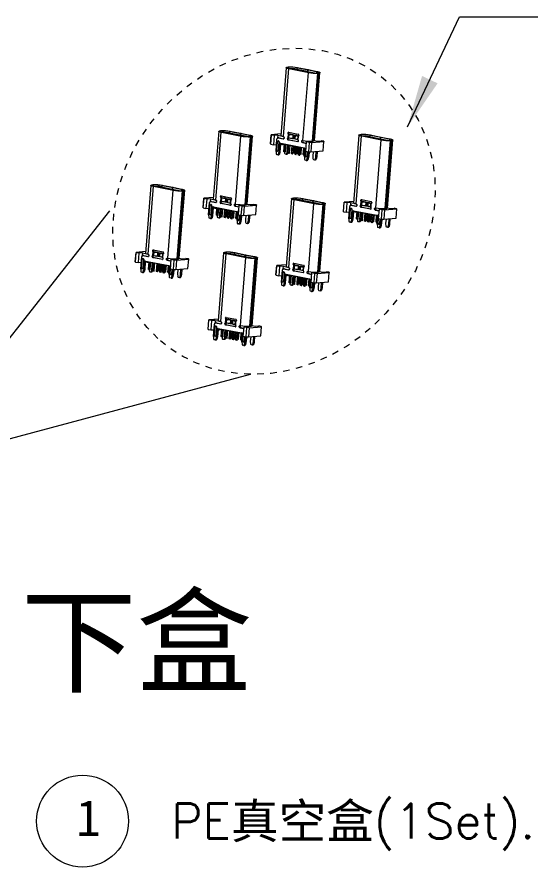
# Model space of a CAD drawing. Extents: x 2510 to 2660, y 706 to 761.
# Drawn here: x 2595.77 to 2603.73, y 738.55 to 751.54 of the extents above; entities that cross this region are included whole.
import ezdxf

# ---------------------------------------------------------------- set-up
doc = ezdxf.new("R2010")
doc.units = 0
doc.header["$MEASUREMENT"] = 0
doc.linetypes.add('HIDDEN', pattern=[0.2, 0.1, -0.1])
doc.layers.get('0').update_dxf_attribs({"linetype": 'CONTINUOUS', "lineweight": 20})
doc.layers.add('DIM', color=3, linetype='CONTINUOUS', lineweight=9)
doc.styles.add('ROMANS', font='ROMANS.SHX', dxfattribs={"bigfont": 'gbcbig.shx'})
doc.styles.get("Standard").update_dxf_attribs({"font": 'simplex.shx', "bigfont": 'gbcbig.shx'})
doc.styles.add('宋体', font='')
doc.styles.add('細', font='')
doc.styles.get('宋体').set_extended_font_data('SimSun')
doc.styles.get('細').set_extended_font_data('NSimSun')
doc.dimstyles.new('汉博电子', dxfattribs={"dimtxt": 0.5, "dimasz": 0.8, "dimexe": 0.12, "dimexo": 0.19, "dimgap": 0.15, "dimtad": 1, "dimzin": 1, "dimdsep": 46, "dimtxsty": 'ROMANS', "dimcen": 2.13, "dimclrd": 3, "dimclre": 3, "dimclrt": 2, "dimazin": 2, "dimtfac": 1, "dimtmove": 0, "dimatfit": 3, "dimfxl": 1, "dimlwd": 13, "dimlwe": 13, "dimarcsym": 0})

# ---------------------------------------------------------------- blocks, each defined once
blk = doc.blocks.new('0.6')
at = {"color": 7, "linetype": 'Continuous', "lineweight": 15}
for p, q in [((42.81, 86), (41.6, 70.79)), ((43.32, 85.81), (42.12, 70.6)), ((43.17, 86.11), (43.28, 86.11)), ((43.39, 86.09), (43.29, 86.08)), ((47.78, 84.93), (43.32, 85.81)), ((43.42, 85.82), (47.88, 84.94)), ((45.29, 85.96), (45.17, 85.66)), ((45.17, 85.66), (47.58, 85.19)), ((47.71, 85.49), (45.29, 85.96)), ((45.39, 85.97), (47.8, 85.5)), ((46.58, 69.72), (47.78, 84.93)), ((47.57, 85), (47.58, 85.19)), ((47.58, 85.19), (47.71, 85.49)), ((47.59, 85.18), (47.58, 85)), ((47.71, 85.49), (47.59, 85.18)), ((47.59, 85.18), (49.55, 84.8)), ((47.81, 85.5), (47.71, 85.49)), ((47.71, 85.49), (47.8, 85.5)), ((49.75, 85.09), (47.71, 85.49)), ((47.8, 85.5), (47.8, 85.5)), ((47.81, 85.5), (49.85, 85.1)), ((48.69, 69.58), (49.89, 84.79)), ((50, 84.8), (48.8, 69.59)), ((49.17, 69.69), (50.37, 84.9)), ((49.78, 84.81), (49.89, 84.82)), ((50, 84.8), (49.89, 84.79)), ((39.34, 68.94), (39.5, 71.02)), ((39.37, 68.86), (39.54, 70.94)), ((41.64, 71.18), (39.5, 71.02)), ((39.54, 70.94), (39.5, 71.02)), ((40.12, 70.82), (39.54, 70.94)), ((40.12, 70.82), (39.96, 68.75)), ((40.94, 70.89), (40.12, 70.82)), ((40.94, 70.89), (40.9, 70.29)), ((40.94, 70.89), (41.63, 70.75)), ((41.17, 70.33), (40.98, 70.31)), ((42.12, 70.6), (42.19, 70.58)), ((43.18, 71.34), (43.19, 71.39)), ((43.18, 71.34), (43.38, 71.36)), ((43.19, 71.39), (43.38, 71.41)), ((43.26, 70.32), (43.33, 71.11)), ((43.52, 71.13), (43.32, 71.11)), ((43.32, 71.11), (43.33, 71.11)), ((43.35, 71.56), (45.53, 71.13)), ((43.38, 71.41), (43.38, 71.36)), ((43.44, 71.09), (43.38, 70.3)), ((43.44, 71.09), (44.23, 70.98)), ((43.52, 71.13), (43.52, 71.13)), ((44.36, 71.01), (43.57, 71.12)), ((43.64, 71.11), (43.65, 71.15)), ((43.65, 71.15), (45.61, 70.76)), ((44.23, 70.98), (44.36, 71.01)), ((44.36, 70.36), (44.4, 70.76)), ((44.49, 70.39), (44.36, 70.36)), ((44.4, 70.76), (44.52, 70.79)), ((44.52, 70.79), (44.49, 70.39)), ((44.57, 70.97), (44.51, 70.14)), ((44.8, 70.68), (44.77, 70.28)), ((45.16, 70.85), (44.91, 70.85)), ((44.92, 70.85), (45.4, 70.71)), ((45.17, 70.85), (44.92, 70.85)), ((45.04, 70.85), (45.04, 70.88)), ((45.17, 70.85), (45.16, 70.85)), ((45.61, 70.72), (45.17, 70.85)), ((45.4, 70.71), (45.34, 69.92)), ((45.49, 70.69), (45.43, 69.9)), ((45.49, 70.69), (45.5, 70.69)), ((45.61, 70.76), (45.61, 70.73)), ((45.67, 70.9), (45.67, 70.85)), ((39.34, 68.94), (39.37, 68.86)), ((39.37, 68.86), (39.96, 68.75)), ((39.96, 68.75), (40.67, 68.8)), ((40.56, 67.29), (40.77, 70.06)), ((40.75, 67.55), (40.9, 69.45)), ((41.22, 70.32), (41.02, 70.31)), ((41.02, 70.31), (42.15, 70.09)), ((41.05, 69.62), (41.04, 69.62)), ((41.2, 69.39), (41.05, 67.49)), ((41.22, 69.39), (41.07, 67.49)), ((41.2, 69.39), (41.22, 69.39)), ((41.22, 70.32), (42.27, 70.12)), ((41.36, 68.84), (41.23, 67.16)), ((41.56, 68.85), (41.36, 68.84)), ((41.56, 68.85), (41.43, 67.17)), ((42.41, 68.84), (41.55, 68.77)), ((41.97, 68.8), (41.55, 68.77)), ((41.61, 69.09), (46.84, 68.07)), ((41.97, 68.8), (41.99, 69.02)), ((41.97, 68.8), (42.41, 68.84)), ((42.28, 67.26), (42.42, 68.93)), ((42.6, 68.9), (42.47, 67.22)), ((42.57, 67.23), (42.7, 68.88)), ((42.67, 67.24), (42.8, 68.86)), ((43.04, 67.11), (43.17, 68.79)), ((43.09, 70.16), (43.29, 70.17)), ((43.09, 70.11), (43.09, 70.16)), ((43.09, 70.11), (43.28, 70.12)), ((43.22, 69.88), (43.42, 69.89)), ((45.4, 69.45), (43.22, 69.88)), ((43.36, 68.75), (43.22, 67.08)), ((43.26, 70.32), (43.26, 70.32)), ((43.29, 70.17), (43.28, 70.12)), ((43.3, 66.93), (43.44, 68.73)), ((43.38, 70.3), (44.17, 70.19)), ((43.42, 69.89), (45.51, 69.49)), ((43.63, 68.7), (43.49, 66.89)), ((45.27, 69.94), (43.58, 70.27)), ((43.58, 70.27), (43.58, 70.27)), ((44.51, 70.14), (43.58, 70.27)), ((43.58, 66.9), (43.72, 68.68)), ((44.05, 66.78), (44.19, 68.59)), ((44.23, 70.19), (44.35, 70.22)), ((44.38, 68.55), (44.24, 66.74)), ((44.34, 66.75), (44.48, 68.53)), ((44.38, 67.01), (44.5, 68.53)), ((44.83, 70.08), (44.51, 70.14)), ((44.69, 68.49), (44.57, 66.97)), ((44.66, 66.98), (44.78, 68.47)), ((44.8, 66.63), (44.94, 68.44)), ((44.86, 70.06), (45.34, 69.92)), ((45.43, 69.9), (45.44, 69.9)), ((45.57, 69.67), (45.57, 69.62)), ((46.67, 69.26), (46.47, 69.24)), ((46.47, 69.24), (47.35, 69.07)), ((46.51, 69.74), (46.58, 69.72)), ((46.67, 69.26), (47.35, 69.12)), ((47.21, 67.33), (47.37, 69.4)), ((47.37, 69.4), (48.19, 69.47)), ((47.96, 69.29), (47.37, 69.4)), ((47.51, 69.6), (48.19, 69.47)), ((47.96, 69.29), (47.79, 67.21)), ((48.52, 69.25), (47.96, 69.29)), ((48.52, 69.25), (48.36, 67.18)), ((48.52, 69.25), (51.27, 69.47)), ((48.69, 69.58), (48.8, 69.59)), ((49.17, 69.72), (49.83, 69.6)), ((49.83, 69.6), (50.65, 69.66)), ((51.23, 69.54), (50.65, 69.66)), ((51.11, 67.39), (51.27, 69.47)), ((51.23, 69.54), (51.27, 69.47)), ((40.56, 67.29), (40.58, 66.75)), ((40.96, 66.51), (40.72, 66.56)), ((40.92, 67.32), (40.93, 67.32)), ((41.07, 67.49), (41.05, 67.49)), ((41.12, 66.65), (41.23, 67.16)), ((41.32, 66.66), (41.12, 66.65)), ((41.23, 67.16), (41.43, 67.17)), ((41.43, 67.17), (41.32, 66.66)), ((42.47, 67.22), (42.28, 67.26)), ((42.31, 67.21), (42.28, 67.26)), ((42.5, 67.18), (42.31, 67.21)), ((42.44, 67.19), (42.46, 66.9)), ((42.47, 67.22), (42.5, 67.18)), ((42.5, 67.18), (42.53, 67.18)), ((42.53, 67.18), (42.57, 67.23)), ((42.6, 67.18), (42.55, 67.19)), ((42.57, 67.23), (42.6, 67.18)), ((42.59, 66.7), (42.83, 66.66)), ((42.6, 67.18), (42.63, 67.19)), ((42.63, 67.19), (42.67, 67.24)), ((42.86, 66.66), (43.06, 66.67)), ((42.99, 66.79), (43.06, 67.08)), ((43.19, 66.81), (42.99, 66.79)), ((43.22, 67.08), (43.04, 67.11)), ((43.07, 67.07), (43.04, 67.11)), ((43.25, 67.03), (43.07, 67.07)), ((43.24, 67.03), (43.19, 66.81)), ((43.22, 67.08), (43.25, 67.03)), ((43.25, 67.03), (43.29, 67.03)), ((43.29, 67.03), (43.31, 67.06)), ((43.31, 67.05), (43.3, 67.05)), ((43.49, 66.89), (43.3, 66.93)), ((43.33, 66.88), (43.3, 66.93)), ((43.51, 66.84), (43.33, 66.88)), ((43.49, 66.89), (43.51, 66.84)), ((43.51, 66.84), (43.55, 66.85)), ((43.55, 66.85), (43.58, 66.9)), ((44.24, 66.74), (44.05, 66.78)), ((44.08, 66.73), (44.05, 66.78)), ((44.27, 66.7), (44.08, 66.73)), ((44.24, 66.74), (44.27, 66.7)), ((44.27, 66.7), (44.3, 66.7)), ((44.3, 66.7), (44.34, 66.75)), ((44.38, 67.01), (44.57, 66.97)), ((44.41, 66.96), (44.38, 67.01)), ((44.59, 66.93), (44.41, 66.96)), ((44.57, 66.97), (44.59, 66.93)), ((44.59, 66.93), (44.63, 66.93)), ((44.63, 66.93), (44.66, 66.98)), ((44.99, 66.6), (44.8, 66.63)), ((44.83, 66.59), (44.8, 66.63)), ((45.02, 66.55), (44.83, 66.59)), ((45.13, 68.4), (44.99, 66.6)), ((44.99, 66.6), (45.02, 66.55)), ((45.02, 66.55), (45.05, 66.55)), ((45.05, 66.55), (45.09, 66.6)), ((45.09, 66.6), (45.23, 68.38)), ((45.13, 66.86), (45.25, 68.38)), ((45.13, 66.86), (45.32, 66.83)), ((45.16, 66.82), (45.13, 66.86)), ((45.35, 66.78), (45.16, 66.82)), ((45.44, 68.34), (45.32, 66.83)), ((45.32, 66.83), (45.35, 66.78)), ((45.35, 66.78), (45.38, 66.78)), ((45.38, 66.78), (45.42, 66.84)), ((45.42, 66.84), (45.53, 68.32)), ((45.55, 66.49), (45.7, 68.29)), ((45.88, 68.25), (45.74, 66.45)), ((45.84, 66.46), (45.98, 68.24)), ((45.88, 66.72), (46, 68.23)), ((45.88, 66.72), (46.07, 66.68)), ((45.91, 66.67), (45.88, 66.72)), ((46.1, 66.63), (45.91, 66.67)), ((46.19, 68.19), (46.07, 66.68)), ((46.07, 66.68), (46.1, 66.63)), ((46.1, 66.63), (46.13, 66.64)), ((46.13, 66.64), (46.17, 66.69)), ((46.17, 66.69), (46.28, 68.18)), ((46.63, 66.57), (46.75, 68.08)), ((46.63, 66.57), (46.81, 66.54)), ((46.66, 66.52), (46.63, 66.57)), ((46.8, 66.38), (46.93, 68.03)), ((46.91, 66.05), (47.04, 67.73)), ((47.11, 66.31), (47.26, 68.2)), ((47.21, 67.33), (47.79, 67.21)), ((47.49, 67.27), (47.41, 66.25)), ((47.5, 67.27), (47.42, 66.25)), ((47.69, 67.23), (47.58, 65.92)), ((47.88, 67.21), (47.78, 65.93)), ((47.79, 67.21), (48.36, 67.18)), ((47.91, 67.21), (47.83, 66.2)), ((47.93, 66.21), (48.01, 67.2)), ((48.36, 67.18), (51.11, 67.39)), ((48.86, 67.21), (48.78, 66.19)), ((49.46, 66.06), (49.55, 67.27)), ((49.75, 67.28), (49.65, 66.08)), ((40.99, 66.51), (41.19, 66.52)), ((45.74, 66.45), (45.55, 66.49)), ((45.58, 66.44), (45.55, 66.49)), ((45.77, 66.4), (45.58, 66.44)), ((45.74, 66.45), (45.77, 66.4)), ((45.77, 66.4), (45.8, 66.4)), ((45.8, 66.4), (45.84, 66.46)), ((46.8, 66.5), (46.66, 66.52)), ((46.8, 66.38), (46.93, 66.35)), ((46.82, 66.33), (46.8, 66.38)), ((46.93, 66.31), (46.82, 66.33)), ((46.91, 66.05), (46.93, 65.51)), ((47.31, 65.27), (47.07, 65.31)), ((47.27, 66.08), (47.29, 66.08)), ((47.34, 65.26), (47.54, 65.28)), ((47.42, 66.25), (47.41, 66.25)), ((47.47, 65.4), (47.58, 65.92)), ((47.67, 65.42), (47.47, 65.4)), ((47.58, 65.92), (47.78, 65.93)), ((47.78, 65.93), (47.67, 65.42)), ((47.8, 66.15), (47.83, 66.2)), ((47.86, 66.15), (47.81, 66.16)), ((47.83, 66.2), (47.86, 66.15)), ((47.86, 66.15), (47.9, 66.16)), ((47.9, 66.16), (47.93, 66.21)), ((48.78, 66.19), (48.81, 65.65)), ((48.94, 65.46), (49.19, 65.41)), ((49.22, 65.41), (49.41, 65.43)), ((49.35, 65.55), (49.46, 66.06)), ((49.54, 65.56), (49.35, 65.55)), ((49.46, 66.06), (49.65, 66.08)), ((49.65, 66.08), (49.54, 65.56))]:
    blk.add_line(p, q, dxfattribs=at)
at = {"color": 8, "linetype": 'Continuous', "lineweight": 15}
for p, q in [((43.29, 86.08), (43.36, 85.83)), ((43.47, 85.81), (43.39, 86.09)), ((45.17, 85.66), (45.15, 85.48)), ((49.64, 84.8), (49.75, 85.09)), ((45.5, 70.69), (45.56, 70.69)), ((42.15, 70.09), (42.23, 70.09)), ((45.4, 69.45), (45.46, 69.46))]:
    blk.add_line(p, q, dxfattribs=at)
at = {"color": 7, "linetype": 'Continuous', "lineweight": 15, "flags": 128}
for points in [[(43.32, 85.81), (43.19, 85.84), (43.08, 85.86), (42.98, 85.89), (42.91, 85.92), (42.85, 85.95), (42.82, 85.97), (42.81, 86), (42.81, 86.02), (42.85, 86.05), (42.9, 86.06), (42.97, 86.08), (43.06, 86.1), (43.17, 86.11)], [(43.29, 86.08), (43.18, 86.07), (43.09, 86.06), (43.02, 86.04), (42.98, 86.02), (42.96, 86), (42.96, 85.98), (42.98, 85.95), (43.03, 85.92), (43.1, 85.9), (43.18, 85.87), (43.29, 85.84), (43.42, 85.82)], [(49.89, 84.82), (49.99, 84.83), (50.08, 84.85), (50.15, 84.86), (50.19, 84.88), (50.21, 84.9), (50.21, 84.93), (50.19, 84.95), (50.14, 84.98), (50.08, 85.01), (49.99, 85.03), (49.88, 85.06), (49.75, 85.09)], [(49.85, 85.1), (49.98, 85.07), (50.09, 85.04), (50.19, 85.01), (50.26, 84.98), (50.32, 84.96), (50.35, 84.93), (50.37, 84.91), (50.36, 84.88), (50.33, 84.86), (50.27, 84.84), (50.2, 84.82), (50.11, 84.81), (50, 84.8)], [(41.17, 70.33), (41.17, 70.33), (41.22, 70.32)], [(42.12, 70.6), (41.99, 70.62), (41.88, 70.65), (41.78, 70.68), (41.71, 70.71), (41.65, 70.74), (41.62, 70.76), (41.6, 70.79), (41.6, 70.79)], [(42.19, 70.58), (42.25, 70.56), (42.29, 70.52), (42.33, 70.47), (42.35, 70.4), (42.36, 70.33), (42.36, 70.26), (42.34, 70.2), (42.3, 70.15), (42.26, 70.11), (42.21, 70.09), (42.15, 70.09)], [(44.8, 70.68), (44.8, 70.72), (44.81, 70.75), (44.83, 70.78), (44.84, 70.81), (44.86, 70.83), (44.88, 70.84), (44.9, 70.85), (44.92, 70.85)], [(41.2, 69.39), (41.2, 69.46), (41.18, 69.52), (41.14, 69.57), (41.1, 69.61), (41.04, 69.62), (40.99, 69.6), (40.95, 69.57), (40.92, 69.51), (40.9, 69.45)], [(41.05, 69.62), (41.06, 69.62), (41.11, 69.61), (41.16, 69.57), (41.19, 69.52), (41.21, 69.46), (41.22, 69.39)], [(46.47, 69.24), (46.42, 69.26), (46.37, 69.3), (46.33, 69.36), (46.31, 69.42), (46.3, 69.49), (46.31, 69.56), (46.33, 69.63), (46.36, 69.68), (46.4, 69.72), (46.45, 69.74), (46.51, 69.74)], [(41.05, 67.49), (41.04, 67.43), (41.01, 67.37), (40.97, 67.33), (40.91, 67.32), (40.86, 67.33), (40.82, 67.36), (40.78, 67.42), (40.76, 67.48), (40.75, 67.55)], [(47.26, 68.2), (47.27, 68.27), (47.28, 68.3)], [(47.11, 66.31), (47.11, 66.24), (47.13, 66.17), (47.17, 66.12), (47.21, 66.09), (47.27, 66.08), (47.32, 66.09), (47.36, 66.13), (47.39, 66.18), (47.41, 66.25)]]:
    blk.add_lwpolyline(points, dxfattribs=at)
at = {"color": 7, "linetype": 'Continuous', "lineweight": 15}
for centre, radius, start, end in [((43.72, 77.01), 9.12, 79.4434, 92.7622), ((43.78, 77.87), 8.23, 79.4643, 92.7413), ((43.8, 78.2), 7.58, 79.6016, 91.529), ((49.45, 93.9), 9.12, 259.4434, 272.7622), ((49.39, 93.03), 8.23, 259.4644, 272.7413), ((43.39, 71.31), 0.206, 170.7634, 250.6301), ((43.35, 71.4), 0.158, 86.9018, 183.8434), ((43.75, 73.3), 2.23, 259.0674, 262.0554), ((43.59, 71.4), 0.205, 135.2158, 177.4434), ((43.58, 71.32), 0.206, 170.7634, 250.6301), ((43.69, 72), 0.891, 259.0678, 262.0555), ((44.19, 70.37), 0.177, 263.9726, 358.6018), ((44.19, 70.78), 0.205, 353.8709, 79.0076), ((44.31, 70.4), 0.181, 283.3382, 358.1131), ((44.32, 70.81), 0.205, 353.871, 79.0071), ((45.7, 71.78), 1.12, 254.4889, 259.2334), ((45.51, 70.84), 0.158, 266.9018, 3.8434), ((45.47, 70.94), 0.206, 350.7634, 70.6301), ((41.01, 70.07), 0.237, 86.9017, 183.8434), ((41.6, 68.85), 0.237, 86.9016, 183.8435), ((41.86, 68.84), 0.296, 127.4095, 177.9192), ((43.29, 70.07), 0.206, 170.7638, 250.6292), ((43.25, 70.17), 0.158, 86.9018, 183.8434), ((43.69, 72.51), 2.23, 259.0674, 262.0554), ((43.49, 70.09), 0.206, 170.7638, 250.6292), ((43.49, 70.16), 0.204, 134.4748, 177.4858), ((44.98, 70.24), 0.218, 167.7175, 236.7486), ((45.64, 70.99), 1.12, 254.4889, 259.2334), ((45.41, 69.61), 0.158, 266.9028, 3.843), ((45.37, 69.7), 0.206, 350.7634, 70.6301), ((46.77, 69.52), 0.275, 131.1548, 248.8063), ((48.25, 78.69), 9.12, 259.4434, 272.7622), ((48.86, 70.07), 0.483, 262.3265, 308.8946), ((40.78, 66.74), 0.197, 178.1884, 251.7963), ((40.9, 67.49), 0.168, 281.4318, 1.7631), ((40.97, 66.66), 0.149, 264.9562, 355.0193), ((41.16, 66.68), 0.155, 279.0461, 353.9914), ((42.65, 66.89), 0.197, 178.1884, 251.7963), ((42.85, 66.81), 0.149, 264.9562, 355.0193), ((43.04, 66.82), 0.155, 279.0461, 353.9914), ((46.74, 67.78), 0.308, 350.7634, 70.6302), ((47.13, 65.5), 0.197, 178.1884, 251.7963), ((47.25, 66.24), 0.168, 281.4318, 1.7631), ((47.33, 65.41), 0.149, 264.9562, 355.0193), ((47.52, 65.43), 0.155, 279.046, 353.9914), ((49, 65.65), 0.197, 178.1884, 251.7963), ((49.2, 65.56), 0.149, 264.9562, 355.0193), ((49.39, 65.58), 0.155, 279.046, 353.9914)]:
    blk.add_arc(centre, radius, start, end, dxfattribs=at)

msp = doc.modelspace()

# ---------------------------------------------------------------- linework, layer by layer
at = {"linetype": 'ByBlock'}
for points in [[(2594.269, 744.883), (2597.184, 748.582)], [(2594.519, 744.797), (2599.335, 746.083)]]:
    msp.add_lwpolyline(points, dxfattribs=at)
at = {"linetype": 'HIDDEN'}
msp.add_ellipse((2599.693, 748.575), major_axis=(-1.773, -1.947), ratio=0.878333, dxfattribs=at)
at = {"layer": 'DIM', "linetype": 'ByBlock'}
msp.add_circle((2596.768, 739.254), 0.702, dxfattribs=at)

# ---------------------------------------------------------------- block references
at = {"xscale": 0.06835218089913998, "yscale": 0.06835218089913998, "zscale": 0.06835218089913998}
for p in [(2596.952, 744.891), (2595.922, 743.919), (2598.065, 743.861), (2594.885, 743.092), (2597.034, 742.889), (2595.997, 742.062)]:
    msp.add_blockref('0.6', p, dxfattribs=at)

# ---------------------------------------------------------------- texts
at = {"layer": 'DIM', "linetype": 'ByBlock', "style": '宋体'}
msp.add_text('下盒', height=1.2943, dxfattribs=at).set_placement((2595.827, 741.358))
at = {"layer": 'DIM', "linetype": 'ByBlock', "insert": (2598.121, 739.522), "char_height": 0.5333, "width": 13.00784, "attachment_point": 1}
msp.add_mtext('PE{\\fSimSun|b0|i0|c134|p54;真空盒}(1Set).', dxfattribs=at)
at = {"layer": 'DIM', "linetype": 'ByBlock', "insert": (2596.67, 739.576), "char_height": 0.55085, "width": 0.06914, "attachment_point": 1, "style": '細'}
msp.add_mtext('{\\fSimSun|b0|i0|c134|p54;1}', dxfattribs=at)

# ---------------------------------------------------------------- leaders
at = {"layer": 'DIM', "linetype": 'ByBlock'}
msp.add_leader([(2601.733, 749.863), (2602.526, 751.544), (2603.727, 751.544)], dimstyle='汉博电子', override={"dimgap": 0.1, "dimtad": 0}, dxfattribs=at)

doc.saveas('drawing.dxf')
